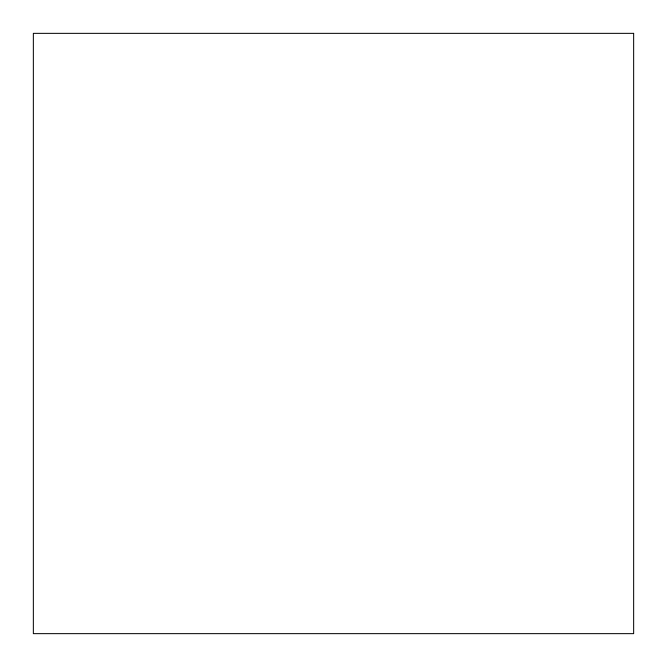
<?xml version="1.0" encoding="UTF-8"?>
<svg xmlns="http://www.w3.org/2000/svg" width="667" height="667" viewBox="0 0 667 667"><rect width="100%" height="100%" fill="white"/><g stroke="black" fill="none" stroke-linecap="round" stroke-linejoin="round"><path stroke-width="1" d="M633.65 33.35L33.35 33.35L33.35 633.65L633.65 633.65L633.65 33.35"/></g></svg>
